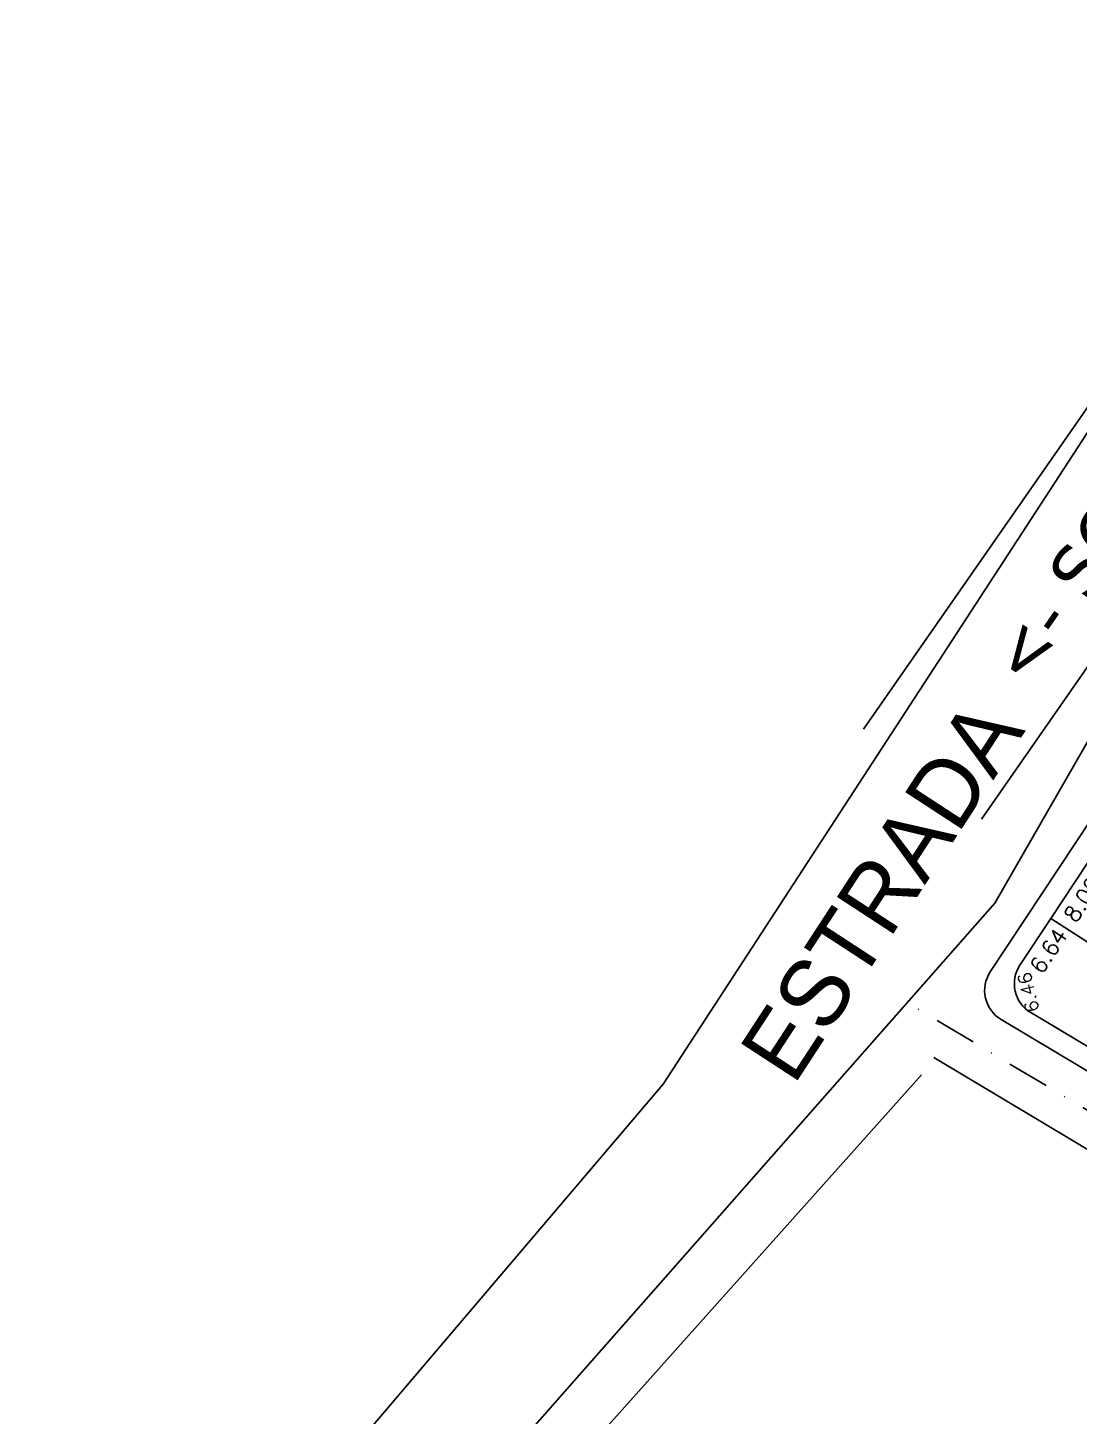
# Model space of a CAD drawing. Header units: millimetres. Extents: x -4430026 to 4783824, y 584 to 9593110.
# Drawn here: x 1505.2 to 1630.1, y 1332.9 to 1497.9 of the extents above; entities that cross this region are included whole.
import ezdxf

# ---------------------------------------------------------------- set-up
doc = ezdxf.new("R2010")
doc.units = ezdxf.units.MM
doc.linetypes.add('CONTINUO', pattern=[0])
doc.linetypes.add('DASHDOT', pattern=[1, 0.5, -0.25, 0, -0.25])
for name, color, linetype in [('AGT CERCA', 2, 'CERCA'), ('AGT TEXT-60', 7, 'Continuous'), ('Calçada', 1, 'Continuous'), ('Cota', 8, 'Continuous'), ('Cota Curvas', 2, 'Continuous'), ('EIXO DAS VIAS', 252, 'DASHDOT'), ('Lotes', 2, 'Continuous'), ('WAYPOINTS1', 7, 'Continuous')]:
    doc.layers.add(name, color=color, linetype=linetype)
doc.styles.add('Agt', font='verdana.ttf')
doc.styles.add('ROMANS', font='romans.shx')
doc.linetypes.add('CERCA', pattern='A,1.8,-0.25,["X",ROMANS,S=0.2,R=1,X=-0.1,Y=-0.1],-0.25', length=2.3)
doc.dimstyles.new('BOLA100', dxfattribs={"dimscale": 0, "dimtxt": 1.9, "dimasz": 0.18, "dimexe": 0.18, "dimexo": 0.063, "dimgap": 0, "dimtad": 1, "dimzin": 4, "dimdsep": 46, "dimtxsty": 'ROMANS', "dimcen": 0.09, "dimse1": 1, "dimse2": 1, "dimsd1": 1, "dimsd2": 1, "dimclrt": 256, "dimaunit": 1, "dimadec": 4, "dimazin": 0, "dimtfac": 1.2, "dimtix": 1, "dimtmove": 2, "dimatfit": 3, "dimfxl": 1, "dimtvp": 2, "dimtolj": 1, "dimtzin": 4, "dimarcsym": 0})

# ---------------------------------------------------------------- blocks, each defined once
blk = doc.blocks.new('*D4203')
at = {"layer": 'DEFPOINTS', "color": 0}
for p in [(1626.75, 1392.07), (1656.03, 1373.33), (1654.68, 1371.21)]:
    blk.add_point(p, dxfattribs=at)
at = {"layer": 'Cota', "insert": (1640.55, 1381.39), "char_height": 1.9, "attachment_point": 5, "rotation": 327.3682, "style": 'ROMANS'}
blk.add_mtext('\\A1;34.77', dxfattribs=at)
blk = doc.blocks.new('*D4204')
at = {"layer": 'DEFPOINTS', "color": 0}
for p in [(1624.38, 1380.89), (1651.38, 1364.75), (1651.84, 1365.53)]:
    blk.add_point(p, dxfattribs=at)
at = {"layer": 'Cota', "insert": (1638.83, 1374.41), "char_height": 1.9, "attachment_point": 5, "rotation": 329.1238, "style": 'ROMANS'}
blk.add_mtext('\\A1;31.46', dxfattribs=at)
blk = doc.blocks.new('*D4205')
at = {"layer": 'DEFPOINTS', "color": 0}
for p in [(1628.03, 1391.21), (1629.13, 1390.49), (1624.37, 1385.67)]:
    blk.add_point(p, dxfattribs=at)
at = {"layer": 'Cota', "insert": (1626.5, 1388.24), "char_height": 1.9, "attachment_point": 5, "rotation": 56.5699, "style": 'ROMANS'}
blk.add_mtext('\\A1;6.64', dxfattribs=at)
blk = doc.blocks.new('*D4206')
at = {"layer": 'DEFPOINTS', "color": 0}
for p in [(1632.44, 1397.89), (1633.53, 1397.16), (1628.03, 1391.21)]:
    blk.add_point(p, dxfattribs=at)
at = {"layer": 'Cota', "insert": (1630.54, 1394.35), "char_height": 1.9, "attachment_point": 5, "rotation": 56.5699, "style": 'ROMANS'}
blk.add_mtext('\\A1;8.00', dxfattribs=at)

msp = doc.modelspace()

# ---------------------------------------------------------------- linework, layer by layer
at = {"layer": 'AGT CERCA', "ltscale": 0.1, "flags": 128}
for points in [[(1679.013, 1496.793), (1661.142, 1465.141), (1618.545, 1403.885)], [(1659.333, 1495.526), (1650.24, 1480.28), (1604.523, 1414.565)]]:
    msp.add_lwpolyline(points, dxfattribs=at)
at = {"layer": 'Calçada', "lineweight": -3}
for p, q in [((1619.565, 1385.727), (1649.451, 1430.999)), ((1619.565, 1385.727), (1649.451, 1430.999)), ((1620.851, 1380.09), (1688.136, 1339.858)), ((1620.851, 1380.09), (1688.136, 1339.858)), ((1683.269, 1333.448), (1612.849, 1375.553)), ((1683.269, 1333.448), (1612.849, 1375.553))]:
    msp.add_line(p, q, dxfattribs=at)
msp.add_arc((1622.903, 1383.523), 4, 146.56994, 239.12385, dxfattribs=at)
msp.add_arc((1622.903, 1383.523), 4, 146.56994, 239.12385, dxfattribs=at)
at = {"layer": 'EIXO DAS VIAS', "ltscale": 10}
msp.add_line((1686.887, 1335.945, 103.708), (1610.74, 1381.475, 103.708), dxfattribs=at)
at = {"layer": 'Lotes', "lineweight": -3}
for p, q in [((1631.159, 1398.752), (1626.751, 1392.075)), ((1626.751, 1392.075), (1623.092, 1386.531)), ((1626.751, 1392.075), (1656.031, 1373.327)), ((1656.031, 1373.327), (1626.751, 1392.075)), ((1624.377, 1380.894), (1651.377, 1364.75))]:
    msp.add_line(p, q, dxfattribs=at)
at = {"layer": 'Lotes', "lineweight": -3, "ltscale": 10}
msp.add_line((1626.751, 1392.075), (1656.031, 1373.327), dxfattribs=at)
at = {"layer": 'Lotes', "linetype": 'CONTINUO', "lineweight": -3}
for p, q in [((1626.751, 1392.075), (1656.031, 1373.327)), ((1656.031, 1373.327), (1626.751, 1392.075))]:
    msp.add_line(p, q, dxfattribs=at)
at = {"layer": 'Lotes'}
msp.add_lwpolyline([(1631.159, 1398.752), (1626.751, 1392.075), (1656.031, 1373.327), (1659.856, 1380.377)], close=True, dxfattribs=at)
msp.add_lwpolyline([(1626.751, 1392.075), (1623.092, 1386.531, 0.4273301), (1624.377, 1380.894), (1651.377, 1364.75), (1656.031, 1373.327)], format="xyb", close=True, dxfattribs=at)
at = {"layer": 'Lotes', "lineweight": -3}
msp.add_arc((1626.43, 1384.327), 4, 146.56994, 239.12385, dxfattribs=at)
at = {"layer": 'WAYPOINTS1', "linetype": 'Continuous'}
for p, q in [((1661.866, 1497.077, 103.708), (1580.696, 1372.394, 103.708)), ((1620.106, 1393.901, 103.708), (1679.77, 1497.929)), ((1658.487, 1491.887, 103.708), (1580.696, 1372.394, 103.708)), ((1517.08, 1276.92, 103.708), (1620.106, 1393.901, 103.708)), ((1516.035, 1266.822, 103.708), (1611.4, 1373.507, 103.708)), ((1580.696, 1372.394, 103.708), (1505.191, 1283.677, 103.708)), ((1580.696, 1372.394, 103.708), (1505.191, 1283.677, 103.708))]:
    msp.add_line(p, q, dxfattribs=at)

# ---------------------------------------------------------------- texts
at = {"style": 'Agt'}
msp.add_text('<- SOBRAL', height=6, rotation=55.42176, dxfattribs=at).set_placement((1623.93, 1419.348, 51.854))
at = {"layer": 'AGT TEXT-60', "style": 'Agt'}
msp.add_text('<- SOBRAL', height=6, rotation=55.44503, dxfattribs=at).set_placement((1623.937, 1419.376))
at = {"layer": 'Cota Curvas', "style": 'ROMANS'}
msp.add_text('6.46', height=1.6, rotation=102.84689, dxfattribs=at).set_placement((1625.411, 1381.129, -51.854))
at = {"layer": 'WAYPOINTS1', "linetype": 'Continuous', "insert": (1589.5, 1376.489, 103.708), "char_height": 8, "width": 299.64287, "attachment_point": 1, "rotation": 56.88332}
msp.add_mtext('ESTRADA', dxfattribs=at)
msp.add_mtext('ESTRADA', dxfattribs=at)

# ---------------------------------------------------------------- dimensions: what is measured, and where the dimension line sits
at = {"layer": 'Cota'}
dim = msp.add_linear_dim(base=(1633.535, 1397.164), p1=(1628.028, 1391.212), p2=(1632.435, 1397.889), angle=236.56994, dimstyle='BOLA100', override={"dimscale": 1}, dxfattribs=at)
dim.commit()
dim.dimension.update_dxf_attribs({"geometry": '*D4206', "text_midpoint": (1630.538, 1394.349)})
for p1, p2, distance, picture, middle in [((1624.368, 1385.669), (1628.028, 1391.212), -1.317, '*D4205', (1626.504, 1388.238)), ((1626.751, 1392.075), (1656.031, 1373.327), -2.512, '*D4203', (1640.549, 1381.385)), ((1624.377, 1380.894), (1651.377, 1364.75), 0.903, '*D4204', (1638.828, 1374.413))]:
    dim = msp.add_aligned_dim(p1=p1, p2=p2, distance=distance, dimstyle='BOLA100', override={"dimscale": 1}, dxfattribs=at)
    dim.commit()
    dim.dimension.update_dxf_attribs({"geometry": picture, "text_midpoint": middle})

doc.saveas('drawing.dxf')
